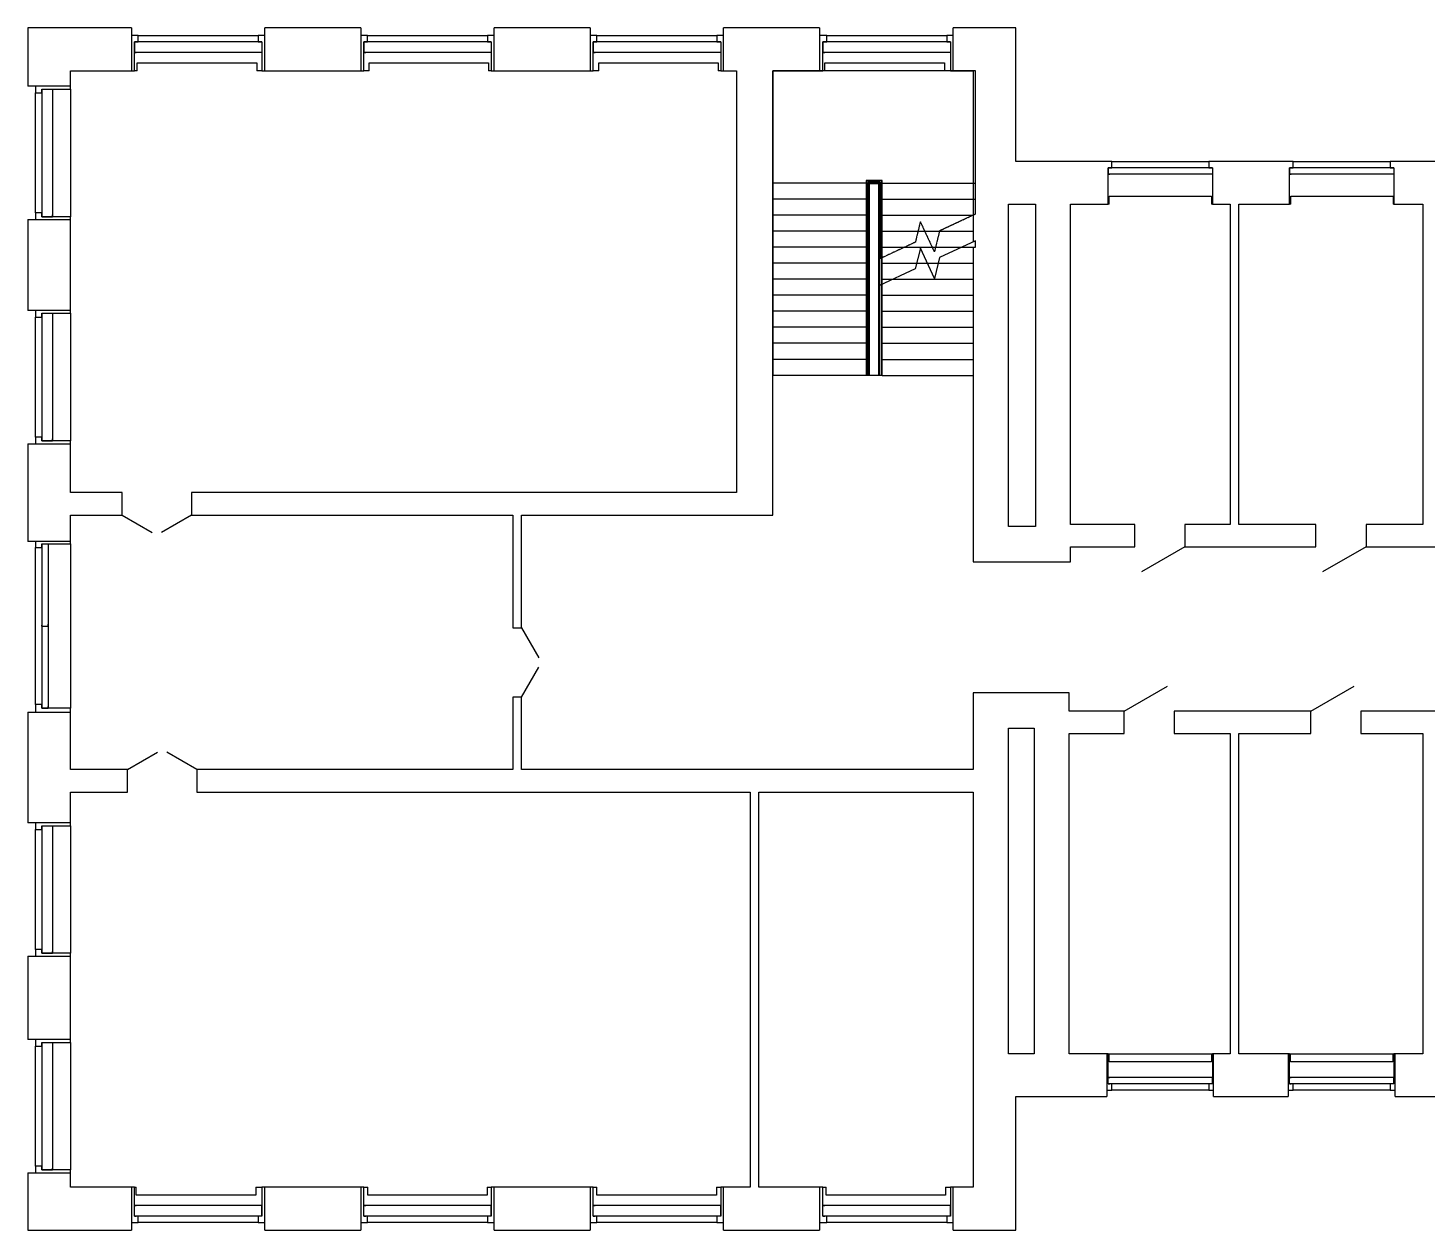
# Model space of a CAD drawing. Extents: x -3418 to 96476, y 8642 to 31162.
# Drawn here: x -3418 to 22807, y 8642 to 31162 of the extents above; entities that cross this region are included whole.
import ezdxf

# ---------------------------------------------------------------- set-up
doc = ezdxf.new("R2010")
doc.units = 0
doc.linetypes.add('ADSK_СВЕРХУ', pattern=[4.5, 3, -1.5])
for name, color, linetype in [('ДВЕРИ', 7, 'CONTINUOUS'), ('КАРКАС_ИМПОСТ', 7, 'CONTINUOUS'), ('ЛЕСТНИЦЫ', 7, 'CONTINUOUS'), ('ОГРАЖДЕНИЕ', 7, 'CONTINUOUS'), ('ОКНА', 7, 'CONTINUOUS'), ('ПАНЕЛЬ', 7, 'CONTINUOUS'), ('ПЕРЕКРЫТИЯ', 7, 'CONTINUOUS'), ('ПОРУЧНИ', 7, 'CONTINUOUS'), ('СТЕНЫ', 7, 'CONTINUOUS'), ('СТЕНЫ_РАЗРЕЗ', 7, 'CONTINUOUS')]:
    doc.layers.add(name, color=color, linetype=linetype)

# ---------------------------------------------------------------- blocks, each defined once
blk = doc.blocks.new('ОГРАЖДЕНИЕ_-_ОГРАЖДЕНИЕ-22')
at = {"layer": 'ОГРАЖДЕНИЕ', "linetype": 'ADSK_СВЕРХУ'}
for p, q in [((15815.548367, 19937.741418), (15815.548367, 16287.341418)), ((16116.348367, 19937.741418), (15815.548367, 19937.741418)), ((15820.548367, 19932.741418), (15820.548367, 16287.341418)), ((16111.348367, 19932.741418), (15820.548367, 19932.741418)), ((16111.348367, 19887.341418), (16111.348367, 19932.741418)), ((16116.348367, 19887.341418), (16116.348367, 19937.741418)), ((15845.548367, 19907.741418), (15845.548367, 16287.341418)), ((16086.348367, 19907.741418), (15845.548367, 19907.741418)), ((15860.548367, 19892.741418), (15860.548367, 16287.341418)), ((16071.348367, 19892.741418), (15860.548367, 19892.741418)), ((15865.548367, 19887.741418), (15865.548367, 16287.341418)), ((16066.348367, 19887.741418), (15865.548367, 19887.741418)), ((15875.548367, 19877.741418), (15875.548367, 16287.341418)), ((16056.348367, 19877.741418), (15875.548367, 19877.741418)), ((16056.348367, 18467.664526), (16056.348367, 19877.741418)), ((16066.348367, 18467.851049), (16066.348367, 19887.741418)), ((16071.348367, 18470.182587), (16071.348367, 19892.741418)), ((16086.348367, 18477.177202), (16086.348367, 19907.741418)), ((16111.348367, 18488.834894), (16111.348367, 19887.341418)), ((16116.348367, 18491.166432), (16116.348367, 19887.341418)), ((15865.548367, 16287.341418), (15815.548367, 16287.341418)), ((15860.548367, 16287.341418), (15820.548367, 16287.341418)), ((15875.548367, 16287.341418), (15845.548367, 16287.341418))]:
    blk.add_line(p, q, dxfattribs=at)
at = {"layer": 'ПОРУЧНИ'}
for p, q in [((16065.948367, 17967.664526), (16056.348367, 17967.664526)), ((16065.948367, 17967.664526), (16056.348367, 17967.664526)), ((16056.348367, 16287.341418), (16056.348367, 17967.664526)), ((16071.348367, 17970.182587), (16065.948367, 17967.664526)), ((16071.348367, 17970.182587), (16065.948367, 17967.664526)), ((16111.348367, 17988.834894), (16071.348367, 17970.182587)), ((16111.348367, 17988.834894), (16071.348367, 17970.182587)), ((16111.348367, 17988.834894), (16071.348367, 17970.182587)), ((16071.348367, 16287.341418), (16071.348367, 17970.182587)), ((16116.348367, 17991.166432), (16111.348367, 17988.834894)), ((16111.348367, 16287.341418), (16111.348367, 17988.834894)), ((16116.348367, 16287.341418), (16116.348367, 17991.166432)), ((16071.348367, 16287.341418), (16056.348367, 16287.341418)), ((16111.348367, 16287.341418), (16071.348367, 16287.341418)), ((16116.348367, 16287.341418), (16111.348367, 16287.341418))]:
    blk.add_line(p, q, dxfattribs=at)
blk = doc.blocks.new('ОГРАЖДЕНИЕ_-_ОГРАЖДЕНИЕ-20')
at = {"layer": 'ПОРУЧНИ'}
for p, q in [((15815.548367, 19937.741418), (15815.548367, 16287.341418)), ((16116.348367, 19937.741418), (15815.548367, 19937.741418)), ((15820.548367, 19932.741418), (15820.548367, 16287.341418)), ((16111.348367, 19932.741418), (15820.548367, 19932.741418)), ((16111.348367, 19887.341418), (16111.348367, 19932.741418)), ((16116.348367, 19887.341418), (16116.348367, 19937.741418)), ((15860.548367, 19892.741418), (15860.548367, 16287.341418)), ((16071.348367, 19892.741418), (15860.548367, 19892.741418)), ((15875.548367, 19877.741418), (15875.548367, 16287.341418)), ((16056.348367, 19877.741418), (15875.548367, 19877.741418)), ((16056.348367, 17967.664526), (16056.348367, 19877.741418)), ((16071.348367, 17972.420864), (16071.348367, 19892.741418)), ((16086.348367, 19890.716418), (16086.348367, 19907.741418)), ((16111.348367, 17988.834894), (16111.348367, 19887.341418)), ((16116.348367, 17991.166432), (16116.348367, 19887.341418)), ((15820.548367, 16287.341418), (15815.548367, 16287.341418)), ((15860.548367, 16287.341418), (15820.548367, 16287.341418)), ((15875.548367, 16287.341418), (15860.548367, 16287.341418))]:
    blk.add_line(p, q, dxfattribs=at)
blk = doc.blocks.new('ИРНИТУ-ОКНО-ГОСТ23166-99_0')
at = {"layer": 'КАРКАС_ИМПОСТ'}
for p, q in [((-1018.1, 220), (941.9, 220)), ((-1018.1, 220), (-1018.1, 100)), ((-1018.1, 220), (-983.1, 220)), ((-1018.1, 100), (941.9, 100)), ((-1018.1, 100), (-983.1, 100)), ((941.9, 220), (906.9, 220)), ((941.9, 100), (906.9, 100)), ((941.9, 220), (941.9, 100))]:
    blk.add_line(p, q, dxfattribs=at)
blk = doc.blocks.new('ИРНИТУ_ДВЕРЬ_ОДНОПОЛЬНАЯ_Д')
at = {"layer": 'ПАНЕЛЬ'}
blk.add_line((-470, 210), (344.06388, 680), dxfattribs=at)
blk = doc.blocks.new('AC_ДВЕРЬ_ДВУПОЛЬНАЯ_ДЕРЕВ0')
at = {"layer": 'ПАНЕЛЬ'}
for p, q in [((-650, 80), (-87.083488, 405)), ((650, 80), (87.083488, 405))]:
    blk.add_line(p, q, dxfattribs=at)
blk = doc.blocks.new('AC_ДВЕРЬ_ДВУПОЛЬНАЯ_ДЕРЕВЯ')
at = {"layer": 'ПАНЕЛЬ'}
for p, q in [((-650, 210), (-87.083488, 535)), ((650, 210), (87.083488, 535))]:
    blk.add_line(p, q, dxfattribs=at)
blk = doc.blocks.new('ИРНИТУ-ОКНО-ГОСТ23166-99_3')
at = {"layer": 'КАРКАС_ИМПОСТ'}
for p, q in [((-1018.1, -160), (941.9, -160)), ((-1018.1, -280), (-1018.1, -160)), ((-1018.1, -160), (-983.1, -160)), ((941.9, -160), (906.9, -160)), ((941.9, -280), (941.9, -160)), ((-1018.1, -280), (941.9, -280)), ((-1018.1, -280), (-983.1, -280)), ((941.9, -280), (906.9, -280))]:
    blk.add_line(p, q, dxfattribs=at)
blk = doc.blocks.new('ИРНИТУ-ОКНО-ГОСТ23166-99_6')
at = {"layer": 'КАРКАС_ИМПОСТ'}
for p, q in [((-1233.1, 210), (1156.9, 210)), ((-1233.1, 210), (-1233.1, 10)), ((-1233.1, 210), (-1198.1, 210)), ((-1233.1, 10), (1156.9, 10)), ((-1233.1, 10), (-1198.1, 10)), ((1156.9, 210), (1121.9, 210)), ((1156.9, 10), (1121.9, 10)), ((1156.9, 210), (1156.9, 10))]:
    blk.add_line(p, q, dxfattribs=at)
blk = doc.blocks.new('ИРНИТУ-ОКНО-ГОСТ23166-99_5')
at = {"layer": 'КАРКАС_ИМПОСТ'}
for p, q in [((-1233.1, -10), (1156.9, -10)), ((-1233.1, -210), (-1233.1, -10)), ((-1233.1, -10), (-1198.1, -10)), ((-1233.1, -210), (1156.9, -210)), ((-1233.1, -210), (-1198.1, -210)), ((1156.9, -10), (1121.9, -10)), ((1156.9, -210), (1121.9, -210)), ((1156.9, -210), (1156.9, -10))]:
    blk.add_line(p, q, dxfattribs=at)
blk = doc.blocks.new('ИРНИТУ-ОКНО-ГОСТ23166-99_7')
at = {"layer": 'КАРКАС_ИМПОСТ'}
for p, q in [((-808.1, -90), (731.9, -90)), ((-808.1, -210), (-808.1, -90)), ((-808.1, -90), (-773.1, -90)), ((-808.1, -210), (731.9, -210)), ((-808.1, -210), (-773.1, -210)), ((731.9, -90), (696.9, -90)), ((731.9, -210), (716.9, -210)), ((731.9, -210), (731.9, -90))]:
    blk.add_line(p, q, dxfattribs=at)
blk = doc.blocks.new('ИРНИТУ-ОКНО-ГОСТ23166-99_8')
at = {"layer": 'КАРКАС_ИМПОСТ'}
for p, q in [((-808.1, -90), (731.9, -90)), ((-808.1, -210), (-808.1, -90)), ((-808.1, -90), (-773.1, -90)), ((-808.1, -210), (731.9, -210)), ((-808.1, -210), (-793.1, -210)), ((731.9, -90), (696.9, -90)), ((731.9, -210), (696.9, -210)), ((731.9, -210), (731.9, -90))]:
    blk.add_line(p, q, dxfattribs=at)

msp = doc.modelspace()

# ---------------------------------------------------------------- linework, layer by layer
at = {"layer": 'ЛЕСТНИЦЫ', "linetype": 'ADSK_СВЕРХУ'}
for p, q in [((10542.153265, 30356.756195), (10542.153265, 28254.097614)), ((14342.153265, 30356.756195), (10542.153265, 30356.756195)), ((14342.153265, 28254.097614), (14342.153265, 30356.756195)), ((12342.153265, 28254.097614), (10542.153265, 28254.097614)), ((10542.153265, 28254.097614), (10542.153265, 24654.097614)), ((12342.153265, 28254.097614), (10542.153265, 28254.097614)), ((12291.753265, 28254.097614), (10542.153265, 28254.097614)), ((12342.153265, 28254.097614), (12542.153265, 28254.097614)), ((12342.153265, 28254.097614), (12342.153265, 24654.097614)), ((12542.153265, 28254.097614), (14342.153265, 28254.097614)), ((12542.153265, 26834.420721), (12542.153265, 28254.097614)), ((12542.153265, 28254.097614), (14342.153265, 28254.097614)), ((12592.553265, 28254.097614), (14302.153265, 28254.097614)), ((14342.153265, 27673.774506), (14342.153265, 28254.097614)), ((12342.153265, 27954.097614), (10542.153265, 27954.097614)), ((12342.153265, 27954.097614), (10542.153265, 27954.097614)), ((12291.753265, 27954.097614), (10542.153265, 27954.097614)), ((12542.153265, 27954.097614), (14342.153265, 27954.097614)), ((12542.153265, 27954.097614), (14342.153265, 27954.097614)), ((12592.553265, 27954.097614), (14302.153265, 27954.097614)), ((12342.153265, 27654.097614), (10542.153265, 27654.097614)), ((12342.153265, 27654.097614), (10542.153265, 27654.097614)), ((12291.753265, 27654.097614), (10542.153265, 27654.097614)), ((12542.153265, 27654.097614), (14299.956033, 27654.097614)), ((12542.153265, 27654.097614), (14299.956033, 27654.097614)), ((12592.553265, 27654.097614), (14302.153265, 27654.097614)), ((13310.085058, 27537.318797), (13215.576318, 27148.443048)), ((13574.221472, 26970.87643), (13310.085058, 27537.318797)), ((14342.153265, 27673.774506), (13668.730212, 27359.752179)), ((12342.153265, 27354.097614), (10542.153265, 27354.097614)), ((12342.153265, 27354.097614), (10542.153265, 27354.097614)), ((12291.753265, 27354.097614), (10542.153265, 27354.097614)), ((12542.153265, 27354.097614), (13265.556688, 27354.097614)), ((12542.153265, 27354.097614), (13265.556688, 27354.097614)), ((12592.553265, 27354.097614), (14302.153265, 27354.097614)), ((13395.522499, 27354.097614), (13667.355979, 27354.097614)), ((13395.522499, 27354.097614), (13667.355979, 27354.097614)), ((13668.730212, 27359.752179), (13574.221472, 26970.87643)), ((12342.153265, 27054.097614), (10542.153265, 27054.097614)), ((12342.153265, 27054.097614), (10542.153265, 27054.097614)), ((12291.753265, 27054.097614), (10542.153265, 27054.097614)), ((13215.576318, 27148.443048), (12542.153265, 26834.420721)), ((12542.153265, 27054.097614), (13013.251881, 27054.097614)), ((12542.153265, 27054.097614), (13013.251881, 27054.097614)), ((12592.553265, 27054.097614), (14085.505341, 27054.097614)), ((13535.414797, 27054.097614), (13594.446773, 27054.097614)), ((13535.414797, 27054.097614), (13594.446773, 27054.097614)), ((14085.505341, 27054.097614), (14342.153265, 27054.097614)), ((12342.153265, 26754.097614), (10542.153265, 26754.097614)), ((12342.153265, 26754.097614), (10542.153265, 26754.097614)), ((12291.753265, 26754.097614), (10542.153265, 26754.097614)), ((12592.553265, 26754.097614), (13241.25362, 26754.097614)), ((13241.25362, 26754.097614), (13442.153265, 26754.097614)), ((13442.153265, 26754.097614), (13643.05291, 26754.097614)), ((13643.05291, 26754.097614), (14302.153265, 26754.097614)), ((12342.153265, 26454.097614), (10542.153265, 26454.097614)), ((12342.153265, 26454.097614), (10542.153265, 26454.097614)), ((12291.753265, 26454.097614), (10542.153265, 26454.097614)), ((12592.553265, 26454.097614), (12798.801189, 26454.097614)), ((12798.801189, 26454.097614), (14302.153265, 26454.097614)), ((12342.153265, 26154.097614), (10542.153265, 26154.097614)), ((12342.153265, 26154.097614), (10542.153265, 26154.097614)), ((12291.753265, 26154.097614), (10542.153265, 26154.097614)), ((12592.553265, 26154.097614), (14302.153265, 26154.097614)), ((12342.153265, 25854.097614), (10542.153265, 25854.097614)), ((12342.153265, 25854.097614), (10542.153265, 25854.097614)), ((12291.753265, 25854.097614), (10542.153265, 25854.097614)), ((12592.553265, 25854.097614), (14302.153265, 25854.097614)), ((12342.153265, 25554.097614), (10542.153265, 25554.097614)), ((12342.153265, 25554.097614), (10542.153265, 25554.097614)), ((12291.753265, 25554.097614), (10542.153265, 25554.097614)), ((12592.553265, 25554.097614), (14302.153265, 25554.097614)), ((12342.153265, 25254.097614), (10542.153265, 25254.097614)), ((12342.153265, 25254.097614), (10542.153265, 25254.097614)), ((12291.753265, 25254.097614), (10542.153265, 25254.097614)), ((12592.553265, 25254.097614), (14302.153265, 25254.097614)), ((12342.153265, 24954.097614), (10542.153265, 24954.097614)), ((12342.153265, 24954.097614), (10542.153265, 24954.097614)), ((12291.753265, 24954.097614), (10542.153265, 24954.097614)), ((12592.553265, 24954.097614), (14302.153265, 24954.097614)), ((12342.153265, 24654.097614), (10542.153265, 24654.097614)), ((12592.553265, 24654.097614), (14302.153265, 24654.097614))]:
    msp.add_line(p, q, dxfattribs=at)
at = {"layer": 'ЛЕСТНИЦЫ'}
for p, q in [((14302.153265, 30356.756195), (10542.153265, 30356.756195)), ((12291.753265, 28254.097614), (10542.153265, 28254.097614)), ((12592.553265, 28254.097614), (14302.153265, 28254.097614)), ((12291.753265, 27954.097614), (10542.153265, 27954.097614)), ((12592.553265, 27954.097614), (14302.153265, 27954.097614)), ((12291.753265, 27654.097614), (10542.153265, 27654.097614)), ((12592.553265, 27654.097614), (14302.153265, 27654.097614)), ((12291.753265, 27354.097614), (10542.153265, 27354.097614)), ((12592.553265, 27354.097614), (14302.153265, 27354.097614)), ((12291.753265, 27054.097614), (10542.153265, 27054.097614)), ((12592.553265, 27054.097614), (14085.505341, 27054.097614)), ((13310.085058, 27037.318797), (13215.576318, 26648.443048)), ((13574.221472, 26470.87643), (13310.085058, 27037.318797)), ((14342.153265, 27173.774506), (13668.730212, 26859.752179)), ((14085.505341, 27054.097614), (14342.153265, 27054.097614)), ((14342.153265, 27054.097614), (14342.153265, 27173.774506)), ((12291.753265, 26754.097614), (10542.153265, 26754.097614)), ((12592.553265, 26754.097614), (13241.25362, 26754.097614)), ((13241.25362, 26754.097614), (13442.153265, 26754.097614)), ((13442.153265, 26754.097614), (13643.05291, 26754.097614)), ((13668.730212, 26859.752179), (13574.221472, 26470.87643)), ((13643.05291, 26754.097614), (14302.153265, 26754.097614)), ((13215.576318, 26648.443048), (12542.153265, 26334.420721)), ((12291.753265, 26454.097614), (10542.153265, 26454.097614)), ((12592.553265, 26454.097614), (12798.801189, 26454.097614)), ((12798.801189, 26454.097614), (14302.153265, 26454.097614)), ((12291.753265, 26154.097614), (10542.153265, 26154.097614)), ((12592.553265, 26154.097614), (14302.153265, 26154.097614)), ((12291.753265, 25854.097614), (10542.153265, 25854.097614)), ((12592.553265, 25854.097614), (14302.153265, 25854.097614)), ((12291.753265, 25554.097614), (10542.153265, 25554.097614)), ((12592.553265, 25554.097614), (14302.153265, 25554.097614)), ((12291.753265, 25254.097614), (10542.153265, 25254.097614)), ((12592.553265, 25254.097614), (14302.153265, 25254.097614)), ((12291.753265, 24954.097614), (10542.153265, 24954.097614)), ((12592.553265, 24954.097614), (14302.153265, 24954.097614)), ((12291.753265, 24654.097614), (10542.153265, 24654.097614)), ((12592.553265, 24654.097614), (14302.153265, 24654.097614))]:
    msp.add_line(p, q, dxfattribs=at)
at = {"layer": 'ПЕРЕКРЫТИЯ'}
for p, q in [((12291.753265, 24654.097614), (10542.153265, 24654.097614)), ((12532.553265, 24654.097614), (12351.753265, 24654.097614))]:
    msp.add_line(p, q, dxfattribs=at)
at = {"layer": 'СТЕНЫ'}
for p, q in [((-1352.846735, 31021.891689), (897.153265, 31021.891689)), ((2947.153265, 31021.891689), (5197.153265, 31021.891689)), ((7247.153265, 31021.891689), (9497.153265, 31021.891689)), ((11553.805407, 31021.891689), (13803.805407, 31021.891689)), ((-1369.498876, 30361.891689), (-1369.498876, 30511.891689)), ((-1369.498876, 30511.891689), (870.501124, 30511.891689)), ((870.501124, 30511.891689), (870.501124, 30361.891689)), ((2975.501124, 30361.891689), (2975.501124, 30511.891689)), ((2975.501124, 30511.891689), (5215.501124, 30511.891689)), ((5215.501124, 30511.891689), (5215.501124, 30361.891689)), ((7282.153265, 30361.891689), (7282.153265, 30511.891689)), ((7282.153265, 30511.891689), (9522.153265, 30511.891689)), ((9522.153265, 30511.891689), (9522.153265, 30361.891689)), ((11522.153265, 30361.891689), (11522.153265, 30511.891689)), ((11522.153265, 30511.891689), (13762.153265, 30511.891689)), ((13762.153265, 30511.891689), (13762.153265, 30361.891689)), ((-1369.498876, 30361.891689), (-1422.846735, 30361.891689)), ((967.153265, 30361.891689), (870.501124, 30361.891689)), ((2975.501124, 30361.891689), (2877.153265, 30361.891689)), ((5267.153265, 30361.891689), (5215.501124, 30361.891689)), ((7282.153265, 30361.891689), (7177.153265, 30361.891689)), ((9567.153265, 30361.891689), (9522.153265, 30361.891689)), ((11522.153265, 30361.891689), (11483.805407, 30361.891689)), ((13873.805407, 30361.891689), (13762.153265, 30361.891689)), ((-3277.846735, 27696.891689), (-3277.846735, 29946.891689)), ((-2617.846735, 30016.891689), (-2617.846735, 27626.891689)), ((16897.153265, 28661.891689), (18717.153265, 28661.891689)), ((20297.153265, 28661.891689), (22117.153265, 28661.891689)), ((16847.153265, 27861.891689), (16827.153265, 27861.891689)), ((16847.153265, 27861.891689), (16847.153265, 28011.891689)), ((16847.153265, 28011.891689), (18767.153265, 28011.891689)), ((18767.153265, 28011.891689), (18767.153265, 27861.891689)), ((18787.153265, 27861.891689), (18767.153265, 27861.891689)), ((20251.632057, 27861.891689), (20227.153265, 27861.891689)), ((20251.632057, 27861.891689), (20251.632057, 28011.891689)), ((20251.632057, 28011.891689), (22171.632057, 28011.891689)), ((22171.632057, 28011.891689), (22171.632057, 27861.891689)), ((22187.153265, 27861.891689), (22171.632057, 27861.891689)), ((-3277.846735, 23496.891689), (-3277.846735, 25746.891689)), ((-2617.846735, 25816.891689), (-2617.846735, 23426.891689)), ((-3277.846735, 18486.574721), (-3277.846735, 21426.574721)), ((-2617.846735, 21496.574721), (-2617.846735, 18416.574721)), ((-3277.846735, 13896.891689), (-3277.846735, 16146.891689)), ((-2617.846735, 16216.891689), (-2617.846735, 13826.891689)), ((-3277.846735, 9836.891689), (-3277.846735, 12086.891689)), ((-2617.846735, 12156.891689), (-2617.846735, 9766.891689)), ((16827.153265, 11941.891689), (18787.153265, 11941.891689)), ((16847.153265, 11791.891689), (16847.153265, 11941.891689)), ((18767.153265, 11941.891689), (18767.153265, 11791.891689)), ((20227.153265, 11941.891689), (22187.153265, 11941.891689)), ((20247.153265, 11791.891689), (20247.153265, 11941.891689)), ((22167.153265, 11941.891689), (22167.153265, 11791.891689)), ((18767.153265, 11791.891689), (16847.153265, 11791.891689)), ((22167.153265, 11791.891689), (20247.153265, 11791.891689)), ((18717.153265, 11261.891689), (16897.153265, 11261.891689)), ((22117.153265, 11261.891689), (20297.153265, 11261.891689)), ((-1422.846735, 9441.891689), (-1387.846735, 9441.891689)), ((-1387.846735, 9291.891689), (-1387.846735, 9441.891689)), ((852.153265, 9441.891689), (967.153265, 9441.891689)), ((852.153265, 9441.891689), (852.153265, 9291.891689)), ((2877.153265, 9441.891689), (2952.153265, 9441.891689)), ((2952.153265, 9291.891689), (2952.153265, 9441.891689)), ((5192.153265, 9441.891689), (5267.153265, 9441.891689)), ((5192.153265, 9441.891689), (5192.153265, 9291.891689)), ((7177.153265, 9441.891689), (7247.153265, 9441.891689)), ((7247.153265, 9291.891689), (7247.153265, 9441.891689)), ((9487.153265, 9441.891689), (9567.153265, 9441.891689)), ((9487.153265, 9441.891689), (9487.153265, 9291.891689)), ((11483.805407, 9441.891689), (11542.153265, 9441.891689)), ((11542.153265, 9291.891689), (11542.153265, 9441.891689)), ((13782.153265, 9441.891689), (13873.805407, 9441.891689)), ((13782.153265, 9441.891689), (13782.153265, 9291.891689)), ((852.153265, 9291.891689), (-1387.846735, 9291.891689)), ((5192.153265, 9291.891689), (2952.153265, 9291.891689)), ((9487.153265, 9291.891689), (7247.153265, 9291.891689)), ((13782.153265, 9291.891689), (11542.153265, 9291.891689)), ((897.153265, 8781.891689), (-1352.846735, 8781.891689)), ((5197.153265, 8781.891689), (2947.153265, 8781.891689)), ((9497.153265, 8781.891689), (7247.153265, 8781.891689)), ((13803.805407, 8781.891689), (11553.805407, 8781.891689))]:
    msp.add_line(p, q, dxfattribs=at)
at = {"layer": 'СТЕНЫ_РАЗРЕЗ'}
for p, q in [((-3417.846735, 31161.891689), (-3417.846735, 30071.891689)), ((-1477.846735, 31161.891689), (-3417.846735, 31161.891689)), ((-1477.846735, 31161.891689), (-1477.846735, 30361.891689)), ((-1352.846735, 31021.891689), (-1477.846735, 31021.891689)), ((-1352.846735, 30901.891689), (-1352.846735, 31021.891689)), ((1022.153265, 31021.891689), (897.153265, 31021.891689)), ((897.153265, 31021.891689), (897.153265, 30901.891689)), ((2822.153265, 31161.891689), (1022.153265, 31161.891689)), ((1022.153265, 30361.891689), (1022.153265, 31161.891689)), ((2822.153265, 31161.891689), (2822.153265, 30361.891689)), ((2947.153265, 31021.891689), (2822.153265, 31021.891689)), ((2947.153265, 30901.891689), (2947.153265, 31021.891689)), ((5322.153265, 31021.891689), (5197.153265, 31021.891689)), ((5197.153265, 31021.891689), (5197.153265, 30901.891689)), ((7122.153265, 31161.891689), (5322.153265, 31161.891689)), ((5322.153265, 30361.891689), (5322.153265, 31161.891689)), ((7122.153265, 31161.891689), (7122.153265, 30361.891689)), ((7247.153265, 31021.891689), (7122.153265, 31021.891689)), ((7247.153265, 30901.891689), (7247.153265, 31021.891689)), ((9622.153265, 31021.891689), (9497.153265, 31021.891689)), ((9497.153265, 31021.891689), (9497.153265, 30901.891689)), ((11422.153265, 31161.891689), (9622.153265, 31161.891689)), ((9622.153265, 30361.891689), (9622.153265, 31161.891689)), ((11422.153265, 31161.891689), (11422.153265, 30361.891689)), ((11553.805407, 31021.891689), (11422.153265, 31021.891689)), ((11553.805407, 30901.891689), (11553.805407, 31021.891689)), ((13922.153265, 31021.891689), (13803.805407, 31021.891689)), ((13803.805407, 31021.891689), (13803.805407, 30901.891689)), ((15102.153265, 31161.891689), (13922.153265, 31161.891689)), ((13922.153265, 30361.891689), (13922.153265, 31161.891689)), ((15102.153265, 28661.891689), (15102.153265, 31161.891689)), ((-1422.846735, 30361.891689), (-1422.846735, 30901.891689)), ((-1422.846735, 30901.891689), (-1352.846735, 30901.891689)), ((897.153265, 30901.891689), (967.153265, 30901.891689)), ((967.153265, 30901.891689), (967.153265, 30361.891689)), ((2877.153265, 30361.891689), (2877.153265, 30901.891689)), ((2877.153265, 30901.891689), (2947.153265, 30901.891689)), ((5197.153265, 30901.891689), (5267.153265, 30901.891689)), ((5267.153265, 30901.891689), (5267.153265, 30361.891689)), ((7177.153265, 30361.891689), (7177.153265, 30901.891689)), ((7177.153265, 30901.891689), (7247.153265, 30901.891689)), ((9497.153265, 30901.891689), (9567.153265, 30901.891689)), ((9567.153265, 30901.891689), (9567.153265, 30361.891689)), ((11483.805407, 30361.891689), (11483.805407, 30901.891689)), ((11483.805407, 30901.891689), (11553.805407, 30901.891689)), ((13803.805407, 30901.891689), (13873.805407, 30901.891689)), ((13873.805407, 30901.891689), (13873.805407, 30361.891689)), ((-2617.846735, 30016.891689), (-2617.846735, 30361.891689)), ((-2617.846735, 30361.891689), (-1422.846735, 30361.891689)), ((967.153265, 30361.891689), (2877.153265, 30361.891689)), ((5267.153265, 30361.891689), (7177.153265, 30361.891689)), ((9567.153265, 30361.891689), (9862.153265, 30361.891689)), ((9862.153265, 30361.891689), (9862.153265, 22456.756195)), ((10542.153265, 30361.891689), (11483.805407, 30361.891689)), ((10542.153265, 22036.756195), (10542.153265, 30361.891689)), ((13873.805407, 30361.891689), (14302.153265, 30361.891689)), ((14302.153265, 30361.891689), (14302.153265, 27155.1222)), ((-2617.846735, 30071.891689), (-3417.846735, 30071.891689)), ((-3277.846735, 30071.891689), (-3277.846735, 29946.891689)), ((-3277.846735, 29946.891689), (-3157.846735, 29946.891689)), ((-3157.846735, 29946.891689), (-3157.846735, 30016.891689)), ((-3157.846735, 30016.891689), (-2617.846735, 30016.891689)), ((16897.153265, 28661.891689), (15102.153265, 28661.891689)), ((16897.153265, 28541.891689), (16897.153265, 28661.891689)), ((20297.153265, 28661.891689), (18717.153265, 28661.891689)), ((18717.153265, 28661.891689), (18717.153265, 28541.891689)), ((20297.153265, 28541.891689), (20297.153265, 28661.891689)), ((23797.153265, 28661.891689), (22117.153265, 28661.891689)), ((22117.153265, 28661.891689), (22117.153265, 28541.891689)), ((16827.153265, 27861.891689), (16827.153265, 28541.891689)), ((16827.153265, 28541.891689), (16897.153265, 28541.891689)), ((18717.153265, 28541.891689), (18787.153265, 28541.891689)), ((18787.153265, 28541.891689), (18787.153265, 27861.891689)), ((20227.153265, 27861.891689), (20227.153265, 28541.891689)), ((20227.153265, 28541.891689), (20297.153265, 28541.891689)), ((22117.153265, 28541.891689), (22187.153265, 28541.891689)), ((22187.153265, 28541.891689), (22187.153265, 27861.891689)), ((14962.153265, 27861.891689), (15467.153265, 27861.891689)), ((14962.153265, 21822.842123), (14962.153265, 27861.891689)), ((15467.153265, 27861.891689), (15467.153265, 21822.842123)), ((16127.153265, 27861.891689), (16827.153265, 27861.891689)), ((16127.153265, 21861.891689), (16127.153265, 27861.891689)), ((18787.153265, 27861.891689), (19117.153265, 27861.891689)), ((19117.153265, 27861.891689), (19117.153265, 21861.891689)), ((19277.153265, 27861.891689), (20227.153265, 27861.891689)), ((19277.153265, 21861.891689), (19277.153265, 27861.891689)), ((22187.153265, 27861.891689), (22727.153265, 27861.891689)), ((22727.153265, 27861.891689), (22727.153265, 21861.891689)), ((-3417.846735, 27571.891689), (-3417.846735, 25871.891689)), ((-3417.846735, 27571.891689), (-2617.846735, 27571.891689)), ((-3277.846735, 27696.891689), (-3277.846735, 27571.891689)), ((-3157.846735, 27696.891689), (-3277.846735, 27696.891689)), ((-3157.846735, 27626.891689), (-3157.846735, 27696.891689)), ((-2617.846735, 27626.891689), (-3157.846735, 27626.891689)), ((-2617.846735, 25816.891689), (-2617.846735, 27626.891689)), ((14302.153265, 27054.097614), (14302.153265, 21162.842123)), ((-2617.846735, 25871.891689), (-3417.846735, 25871.891689)), ((-3277.846735, 25871.891689), (-3277.846735, 25746.891689)), ((-3277.846735, 25746.891689), (-3157.846735, 25746.891689)), ((-3157.846735, 25746.891689), (-3157.846735, 25816.891689)), ((-3157.846735, 25816.891689), (-2617.846735, 25816.891689)), ((-3417.846735, 23371.891689), (-3417.846735, 21541.891689)), ((-3417.846735, 23371.891689), (-2617.846735, 23371.891689)), ((-3277.846735, 23496.891689), (-3277.846735, 23371.891689)), ((-3157.846735, 23496.891689), (-3277.846735, 23496.891689)), ((-3157.846735, 23426.891689), (-3157.846735, 23496.891689)), ((-2617.846735, 23426.891689), (-3157.846735, 23426.891689)), ((-2617.846735, 22456.756195), (-2617.846735, 23426.891689)), ((-1653.795102, 22456.756195), (-2617.846735, 22456.756195)), ((-1653.795102, 22036.756195), (-1653.795102, 22456.756195)), ((9862.153265, 22456.756195), (-353.795102, 22456.756195)), ((-353.795102, 22456.756195), (-353.795102, 22036.756195)), ((-2617.846735, 21496.574721), (-2617.846735, 22036.756195)), ((-2617.846735, 22036.756195), (-1653.795102, 22036.756195)), ((-353.795102, 22036.756195), (5672.153265, 22036.756195)), ((5672.153265, 22036.756195), (5672.153265, 19923.59647)), ((5832.153265, 22036.756195), (10542.153265, 22036.756195)), ((5832.153265, 19923.59647), (5832.153265, 22036.756195)), ((15467.153265, 21822.842123), (14962.153265, 21822.842123)), ((17327.153265, 21861.891689), (16127.153265, 21861.891689)), ((17327.153265, 21441.891689), (17327.153265, 21861.891689)), ((19117.153265, 21861.891689), (18267.153265, 21861.891689)), ((18267.153265, 21861.891689), (18267.153265, 21441.891689)), ((20724.653265, 21861.891689), (19277.153265, 21861.891689)), ((20724.653265, 21441.891689), (20724.653265, 21861.891689)), ((22727.153265, 21861.891689), (21664.653265, 21861.891689)), ((21664.653265, 21861.891689), (21664.653265, 21441.891689)), ((-2617.846735, 21541.891689), (-3417.846735, 21541.891689)), ((-3277.846735, 21541.891689), (-3277.846735, 21426.574721)), ((-3277.846735, 21426.574721), (-3157.846735, 21426.574721)), ((-3157.846735, 21426.574721), (-3157.846735, 21496.574721)), ((-3157.846735, 21496.574721), (-2617.846735, 21496.574721)), ((16127.153265, 21162.842123), (16127.153265, 21441.891689)), ((16127.153265, 21441.891689), (17327.153265, 21441.891689)), ((18267.153265, 21441.891689), (20724.653265, 21441.891689)), ((21664.653265, 21441.891689), (24124.653265, 21441.891689)), ((14302.153265, 21162.842123), (16127.153265, 21162.842123)), ((5672.153265, 19923.59647), (5832.153265, 19923.59647)), ((5672.153265, 18623.59647), (5672.153265, 17266.756195)), ((5832.153265, 18623.59647), (5672.153265, 18623.59647)), ((5832.153265, 17266.756195), (5832.153265, 18623.59647)), ((14302.153265, 18702.842123), (14302.153265, 17266.756195)), ((16102.153265, 18702.842123), (14302.153265, 18702.842123)), ((16102.153265, 18361.891689), (16102.153265, 18702.842123)), ((-3277.846735, 18486.574721), (-3277.846735, 18341.891689)), ((-3157.846735, 18486.574721), (-3277.846735, 18486.574721)), ((-3157.846735, 18416.574721), (-3157.846735, 18486.574721)), ((-2617.846735, 18416.574721), (-3157.846735, 18416.574721)), ((-2617.846735, 17266.756195), (-2617.846735, 18416.574721)), ((17127.153265, 18361.891689), (16102.153265, 18361.891689)), ((17127.153265, 17941.891689), (17127.153265, 18361.891689)), ((20627.153265, 18361.891689), (18067.153265, 18361.891689)), ((18067.153265, 18361.891689), (18067.153265, 17941.891689)), ((20627.153265, 17941.891689), (20627.153265, 18361.891689)), ((24324.653265, 18361.891689), (21567.153265, 18361.891689)), ((21567.153265, 18361.891689), (21567.153265, 17941.891689)), ((-3417.846735, 18341.891689), (-3417.846735, 16271.891689)), ((-3417.846735, 18341.891689), (-2617.846735, 18341.891689)), ((14962.153265, 11941.891689), (14962.153265, 18042.842123)), ((14962.153265, 18042.842123), (15442.153265, 18042.842123)), ((15442.153265, 18042.842123), (15442.153265, 11941.891689)), ((16102.153265, 11941.891689), (16102.153265, 17941.891689)), ((16102.153265, 17941.891689), (17127.153265, 17941.891689)), ((18067.153265, 17941.891689), (19117.153265, 17941.891689)), ((19117.153265, 17941.891689), (19117.153265, 11941.891689)), ((19277.153265, 17941.891689), (20627.153265, 17941.891689)), ((19277.153265, 11941.891689), (19277.153265, 17941.891689)), ((21567.153265, 17941.891689), (22727.153265, 17941.891689)), ((22727.153265, 17941.891689), (22727.153265, 11941.891689)), ((-1553.795102, 17266.756195), (-2617.846735, 17266.756195)), ((-1553.795102, 16846.756195), (-1553.795102, 17266.756195)), ((5672.153265, 17266.756195), (-253.795102, 17266.756195)), ((-253.795102, 17266.756195), (-253.795102, 16846.756195)), ((14302.153265, 17266.756195), (5832.153265, 17266.756195)), ((-2617.846735, 16216.891689), (-2617.846735, 16846.756195)), ((-2617.846735, 16846.756195), (-1553.795102, 16846.756195)), ((-253.795102, 16846.756195), (10122.153265, 16846.756195)), ((10122.153265, 16846.756195), (10122.153265, 9441.891689)), ((10282.153265, 16846.756195), (14302.153265, 16846.756195)), ((10282.153265, 9441.891689), (10282.153265, 16846.756195)), ((14302.153265, 16846.756195), (14302.153265, 9441.891689)), ((-2617.846735, 16271.891689), (-3417.846735, 16271.891689)), ((-3277.846735, 16271.891689), (-3277.846735, 16146.891689)), ((-3277.846735, 16146.891689), (-3157.846735, 16146.891689)), ((-3157.846735, 16146.891689), (-3157.846735, 16216.891689)), ((-3157.846735, 16216.891689), (-2617.846735, 16216.891689)), ((-3417.846735, 13771.891689), (-3417.846735, 12211.891689)), ((-3417.846735, 13771.891689), (-2617.846735, 13771.891689)), ((-3277.846735, 13896.891689), (-3277.846735, 13771.891689)), ((-3157.846735, 13896.891689), (-3277.846735, 13896.891689)), ((-3157.846735, 13826.891689), (-3157.846735, 13896.891689)), ((-2617.846735, 13826.891689), (-3157.846735, 13826.891689)), ((-2617.846735, 12156.891689), (-2617.846735, 13826.891689)), ((-2617.846735, 12211.891689), (-3417.846735, 12211.891689)), ((-3277.846735, 12211.891689), (-3277.846735, 12086.891689)), ((-3277.846735, 12086.891689), (-3157.846735, 12086.891689)), ((-3157.846735, 12086.891689), (-3157.846735, 12156.891689)), ((-3157.846735, 12156.891689), (-2617.846735, 12156.891689)), ((15442.153265, 11941.891689), (14962.153265, 11941.891689)), ((16827.153265, 11941.891689), (16102.153265, 11941.891689)), ((16807.153265, 11941.891689), (16807.153265, 11141.891689)), ((16827.153265, 11381.891689), (16827.153265, 11941.891689)), ((19117.153265, 11941.891689), (18787.153265, 11941.891689)), ((18787.153265, 11941.891689), (18787.153265, 11381.891689)), ((18807.153265, 11141.891689), (18807.153265, 11941.891689)), ((20227.153265, 11941.891689), (19277.153265, 11941.891689)), ((20207.153265, 11941.891689), (20207.153265, 11141.891689)), ((20227.153265, 11381.891689), (20227.153265, 11941.891689)), ((22727.153265, 11941.891689), (22187.153265, 11941.891689)), ((22187.153265, 11941.891689), (22187.153265, 11381.891689)), ((22207.153265, 11141.891689), (22207.153265, 11941.891689)), ((16897.153265, 11381.891689), (16827.153265, 11381.891689)), ((16897.153265, 11261.891689), (16897.153265, 11381.891689)), ((18787.153265, 11381.891689), (18717.153265, 11381.891689)), ((18717.153265, 11381.891689), (18717.153265, 11261.891689)), ((20297.153265, 11381.891689), (20227.153265, 11381.891689)), ((20297.153265, 11261.891689), (20297.153265, 11381.891689)), ((22187.153265, 11381.891689), (22117.153265, 11381.891689)), ((22117.153265, 11381.891689), (22117.153265, 11261.891689)), ((15102.153265, 11141.891689), (16807.153265, 11141.891689)), ((15102.153265, 8641.891689), (15102.153265, 11141.891689)), ((16807.153265, 11261.891689), (16897.153265, 11261.891689)), ((18717.153265, 11261.891689), (18807.153265, 11261.891689)), ((18807.153265, 11141.891689), (20207.153265, 11141.891689)), ((20207.153265, 11261.891689), (20297.153265, 11261.891689)), ((22117.153265, 11261.891689), (22207.153265, 11261.891689)), ((22207.153265, 11141.891689), (23707.153265, 11141.891689)), ((-3417.846735, 9711.891689), (-3417.846735, 8641.891689)), ((-3417.846735, 9711.891689), (-2617.846735, 9711.891689)), ((-3277.846735, 9836.891689), (-3277.846735, 9711.891689)), ((-3157.846735, 9836.891689), (-3277.846735, 9836.891689)), ((-3157.846735, 9766.891689), (-3157.846735, 9836.891689)), ((-2617.846735, 9766.891689), (-3157.846735, 9766.891689)), ((-2617.846735, 9441.891689), (-2617.846735, 9766.891689)), ((-1422.846735, 9441.891689), (-2617.846735, 9441.891689)), ((-1477.846735, 9441.891689), (-1477.846735, 8641.891689)), ((-1422.846735, 8901.891689), (-1422.846735, 9441.891689)), ((2877.153265, 9441.891689), (967.153265, 9441.891689)), ((967.153265, 9441.891689), (967.153265, 8901.891689)), ((1022.153265, 8641.891689), (1022.153265, 9441.891689)), ((2822.153265, 9441.891689), (2822.153265, 8641.891689)), ((2877.153265, 8901.891689), (2877.153265, 9441.891689)), ((7177.153265, 9441.891689), (5267.153265, 9441.891689)), ((5267.153265, 9441.891689), (5267.153265, 8901.891689)), ((5322.153265, 8641.891689), (5322.153265, 9441.891689)), ((7122.153265, 9441.891689), (7122.153265, 8641.891689)), ((7177.153265, 8901.891689), (7177.153265, 9441.891689)), ((10122.153265, 9441.891689), (9567.153265, 9441.891689)), ((9567.153265, 9441.891689), (9567.153265, 8901.891689)), ((9622.153265, 8641.891689), (9622.153265, 9441.891689)), ((11483.805407, 9441.891689), (10282.153265, 9441.891689)), ((11422.153265, 9441.891689), (11422.153265, 8641.891689)), ((11483.805407, 8901.891689), (11483.805407, 9441.891689)), ((14302.153265, 9441.891689), (13873.805407, 9441.891689)), ((13873.805407, 9441.891689), (13873.805407, 8901.891689)), ((13922.153265, 8641.891689), (13922.153265, 9441.891689)), ((-1477.846735, 8781.891689), (-1352.846735, 8781.891689)), ((-1352.846735, 8901.891689), (-1422.846735, 8901.891689)), ((-1352.846735, 8781.891689), (-1352.846735, 8901.891689)), ((967.153265, 8901.891689), (897.153265, 8901.891689)), ((897.153265, 8901.891689), (897.153265, 8781.891689)), ((897.153265, 8781.891689), (1022.153265, 8781.891689)), ((2822.153265, 8781.891689), (2947.153265, 8781.891689)), ((2947.153265, 8901.891689), (2877.153265, 8901.891689)), ((2947.153265, 8781.891689), (2947.153265, 8901.891689)), ((5267.153265, 8901.891689), (5197.153265, 8901.891689)), ((5197.153265, 8901.891689), (5197.153265, 8781.891689)), ((5197.153265, 8781.891689), (5322.153265, 8781.891689)), ((7122.153265, 8781.891689), (7247.153265, 8781.891689)), ((7247.153265, 8901.891689), (7177.153265, 8901.891689)), ((7247.153265, 8781.891689), (7247.153265, 8901.891689)), ((9567.153265, 8901.891689), (9497.153265, 8901.891689)), ((9497.153265, 8901.891689), (9497.153265, 8781.891689)), ((9497.153265, 8781.891689), (9622.153265, 8781.891689)), ((11422.153265, 8781.891689), (11553.805407, 8781.891689)), ((11553.805407, 8901.891689), (11483.805407, 8901.891689)), ((11553.805407, 8781.891689), (11553.805407, 8901.891689)), ((13873.805407, 8901.891689), (13803.805407, 8901.891689)), ((13803.805407, 8901.891689), (13803.805407, 8781.891689)), ((13803.805407, 8781.891689), (13922.153265, 8781.891689)), ((-3417.846735, 8641.891689), (-1477.846735, 8641.891689)), ((1022.153265, 8641.891689), (2822.153265, 8641.891689)), ((5322.153265, 8641.891689), (7122.153265, 8641.891689)), ((9622.153265, 8641.891689), (11422.153265, 8641.891689)), ((13922.153265, 8641.891689), (15102.153265, 8641.891689))]:
    msp.add_line(p, q, dxfattribs=at)

# ---------------------------------------------------------------- block references
at = {"layer": 'ДВЕРИ'}
for name, p, rotation in [('AC_ДВЕРЬ_ДВУПОЛЬНАЯ_ДЕРЕВЯ', (-1003.795102, 22246.756195), 180), ('ИРНИТУ_ДВЕРЬ_ОДНОПОЛЬНАЯ_Д', (17797.153265, 21651.891689), 180), ('ИРНИТУ_ДВЕРЬ_ОДНОПОЛЬНАЯ_Д', (21194.653265, 21651.891689), 180), ('AC_ДВЕРЬ_ДВУПОЛЬНАЯ_ДЕРЕВ0', (5752.153265, 19273.59647), 270)]:
    msp.add_blockref(name, p, dxfattribs=dict(at, rotation=rotation))
for name, p in [('ИРНИТУ_ДВЕРЬ_ОДНОПОЛЬНАЯ_Д', (17597.153265, 18151.891689)), ('ИРНИТУ_ДВЕРЬ_ОДНОПОЛЬНАЯ_Д', (21097.153265, 18151.891689)), ('AC_ДВЕРЬ_ДВУПОЛЬНАЯ_ДЕРЕВЯ', (-903.795102, 17056.756195))]:
    msp.add_blockref(name, p, dxfattribs=at)
at = {"layer": 'ОГРАЖДЕНИЕ'}
for name in ['ОГРАЖДЕНИЕ_-_ОГРАЖДЕНИЕ-22', 'ОГРАЖДЕНИЕ_-_ОГРАЖДЕНИЕ-20']:
    msp.add_blockref(name, (-3523.795102, 8366.756195), dxfattribs=at)
at = {"layer": 'ОКНА'}
for name, p, rotation in [('ИРНИТУ-ОКНО-ГОСТ23166-99_5', (-265.946735, 30691.891689), 180), ('ИРНИТУ-ОКНО-ГОСТ23166-99_5', (4034.053265, 30691.891689), 180), ('ИРНИТУ-ОКНО-ГОСТ23166-99_5', (8334.053265, 30691.891689), 180), ('ИРНИТУ-ОКНО-ГОСТ23166-99_5', (12640.705407, 30691.891689), 180), ('ИРНИТУ-ОКНО-ГОСТ23166-99_5', (-2947.846735, 28783.791689), 270), ('ИРНИТУ-ОКНО-ГОСТ23166-99_3', (17769.053265, 28261.891689), 180), ('ИРНИТУ-ОКНО-ГОСТ23166-99_3', (21169.053265, 28261.891689), 180), ('ИРНИТУ-ОКНО-ГОСТ23166-99_5', (-2947.846735, 24583.791689), 270), ('ИРНИТУ-ОКНО-ГОСТ23166-99_7', (-2947.846735, 20688.474721), 270), ('ИРНИТУ-ОКНО-ГОСТ23166-99_8', (-2947.846735, 19148.474721), 270), ('ИРНИТУ-ОКНО-ГОСТ23166-99_5', (-2947.846735, 14983.791689), 270), ('ИРНИТУ-ОКНО-ГОСТ23166-99_5', (-2947.846735, 10923.791689), 270), ('ИРНИТУ-ОКНО-ГОСТ23166-99_0', (17769.053265, 11601.891689), 180), ('ИРНИТУ-ОКНО-ГОСТ23166-99_0', (21169.053265, 11601.891689), 180), ('ИРНИТУ-ОКНО-ГОСТ23166-99_6', (-265.946735, 9111.891689), 180), ('ИРНИТУ-ОКНО-ГОСТ23166-99_6', (4034.053265, 9111.891689), 180), ('ИРНИТУ-ОКНО-ГОСТ23166-99_6', (8334.053265, 9111.891689), 180), ('ИРНИТУ-ОКНО-ГОСТ23166-99_6', (12640.705407, 9111.891689), 180)]:
    msp.add_blockref(name, p, dxfattribs=dict(at, rotation=rotation))

doc.saveas('drawing.dxf')
